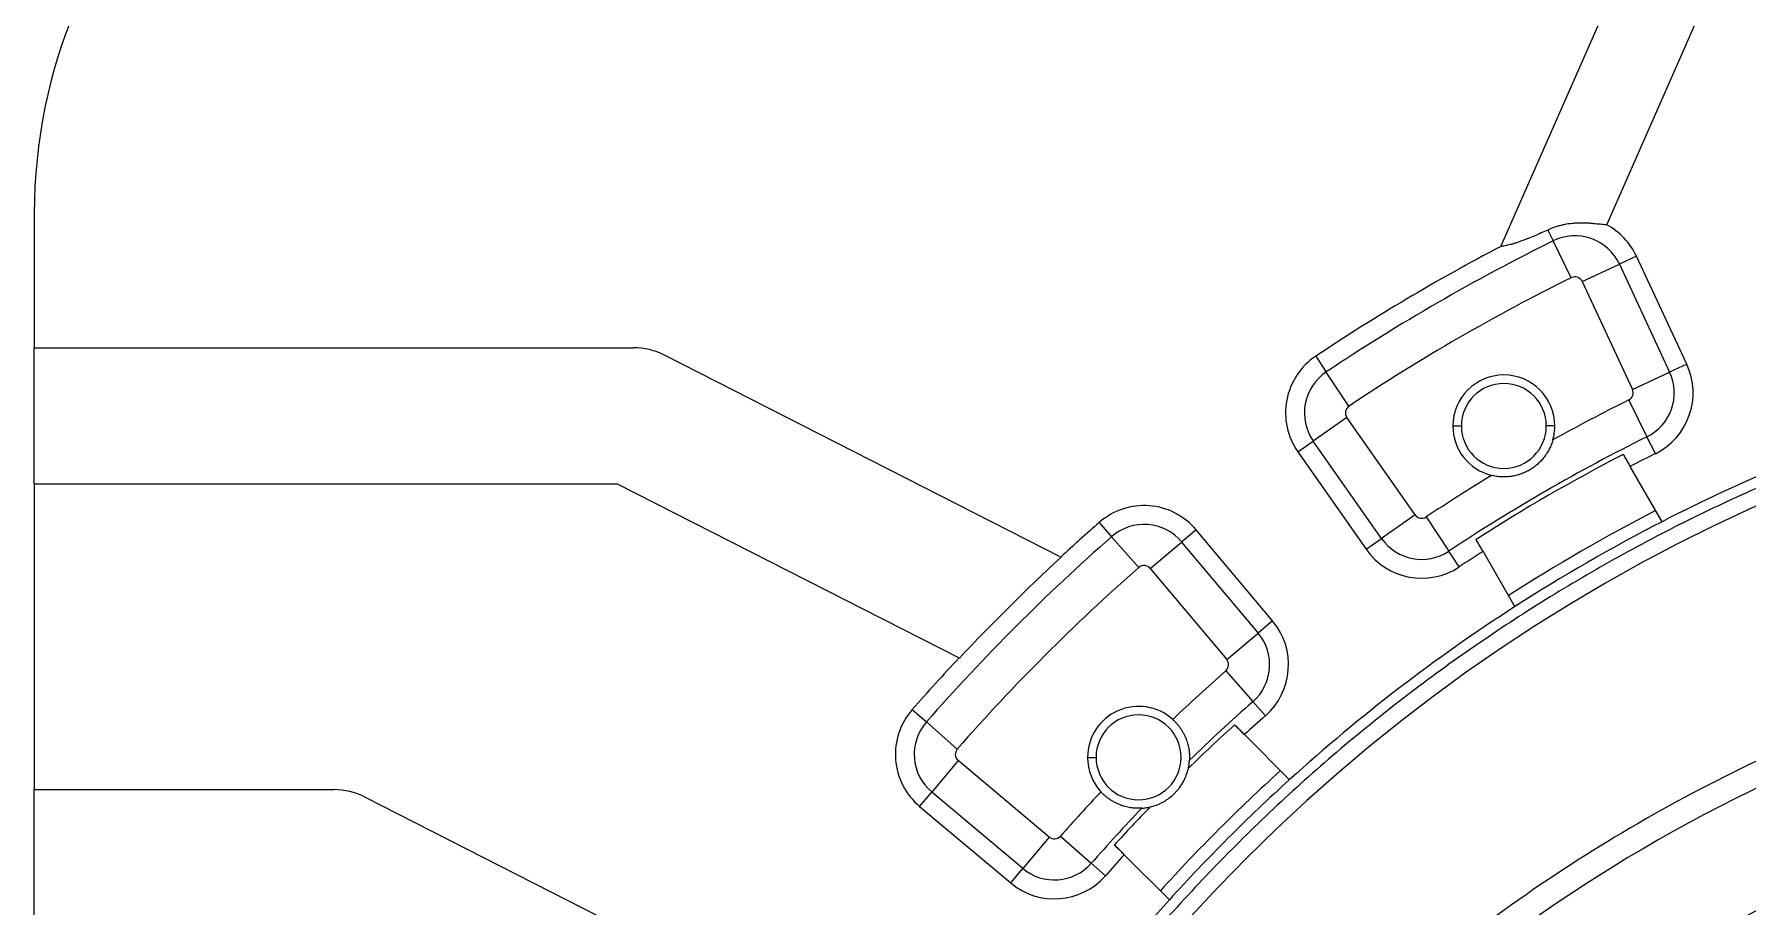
# Model space of a CAD drawing. Header units: millimetres. Extents: x 2746 to 4231, y 4731 to 5781.
# Drawn here: x 3102.5 to 3304.2, y 5431 to 5533.7 of the extents above; entities that cross this region are included whole.
import ezdxf

# ---------------------------------------------------------------- set-up
doc = ezdxf.new("R2010")
doc.units = ezdxf.units.MM
doc.layers.add('core', color=7, linetype='Continuous', lineweight=20)

msp = doc.modelspace()

# ---------------------------------------------------------------- linework, layer by layer
at = {"layer": 'core'}
for p, q in [((3275.16, 5508.72), (3304.16, 5574.59)), ((3287.63, 5511.25), (3315.51, 5574.59)), ((3102.52, 5512.59), (3102.52, 5496.79)), ((3280.69, 5510.65), (3281.32, 5509.36)), ((3283.46, 5505.04), (3281.32, 5509.36)), ((3291.13, 5507.57), (3289.12, 5506.63)), ((3297.05, 5494.87), (3291.13, 5507.57)), ((3284.74, 5504.59), (3289.12, 5506.63)), ((3289.12, 5506.63), (3295.04, 5493.94)), ((3284.74, 5504.59), (3290.66, 5491.89)), ((3102.52, 5480.79), (3102.52, 5496.79)), ((3102.52, 5496.79), (3173.07, 5496.79)), ((3223.36, 5472.15), (3176.7, 5495.92)), ((3253.38, 5495.79), (3254.61, 5493.94)), ((3297.05, 5494.87), (3295.04, 5493.94)), ((3257.29, 5489.93), (3254.61, 5493.94)), ((3290.66, 5491.89), (3295.04, 5493.94)), ((3290.22, 5490.64), (3292.37, 5486.32)), ((3257.04, 5488.59), (3253.09, 5485.82)), ((3265.07, 5477.12), (3257.04, 5488.59)), ((3269.52, 5487.59), (3270.52, 5487.59)), ((3281.52, 5487.59), (3280.52, 5487.59)), ((3251.27, 5484.55), (3253.09, 5485.82)), ((3261.12, 5474.35), (3253.09, 5485.82)), ((3293.36, 5484.33), (3292.37, 5486.32)), ((3251.27, 5484.55), (3259.3, 5473.08)), ((3294.14, 5476.32), (3290.39, 5482.82)), ((3102.52, 5480.79), (3171.15, 5480.79)), ((3102.52, 5480.79), (3102.52, 5444.79)), ((3171.15, 5480.79), (3211.4, 5460.29)), ((3265.07, 5477.12), (3261.12, 5474.35)), ((3266.38, 5476.88), (3269.05, 5472.85)), ((3227.89, 5476.23), (3229.35, 5474.56)), ((3232.54, 5470.93), (3229.35, 5474.56)), ((3239.3, 5475.36), (3237.59, 5473.93)), ((3248.3, 5464.64), (3239.3, 5475.36)), ((3233.89, 5470.83), (3237.59, 5473.93)), ((3237.59, 5473.93), (3246.6, 5463.21)), ((3259.3, 5473.08), (3261.12, 5474.35)), ((3270.28, 5471), (3269.05, 5472.85)), ((3273.07, 5472.82), (3276.82, 5466.32)), ((3223.39, 5472.14), (3223.36, 5472.15)), ((3233.89, 5470.83), (3242.9, 5460.1)), ((3248.3, 5464.64), (3246.6, 5463.21)), ((3242.9, 5460.1), (3246.6, 5463.21)), ((3211.42, 5460.28), (3211.4, 5460.29)), ((3242.8, 5458.78), (3245.99, 5455.16)), ((3247.46, 5453.49), (3245.99, 5455.16)), ((3205.88, 5454.22), (3207.55, 5452.75)), ((3211.17, 5449.56), (3207.55, 5452.75)), ((3250.29, 5445.96), (3244.98, 5451.27)), ((3226.52, 5448.59), (3227.52, 5448.59)), ((3211.28, 5448.21), (3208.17, 5444.51)), ((3222, 5439.21), (3211.28, 5448.21)), ((3102.52, 5428.79), (3102.52, 5444.79)), ((3102.52, 5444.79), (3137.79, 5444.79)), ((3206.74, 5442.81), (3208.17, 5444.51)), ((3218.9, 5435.51), (3208.17, 5444.51)), ((3182.58, 5422.96), (3141.42, 5443.92)), ((3206.74, 5442.81), (3217.47, 5433.81)), ((3222, 5439.21), (3218.9, 5435.51)), ((3223.32, 5439.31), (3226.95, 5436.12)), ((3230.84, 5437.13), (3236.15, 5431.82)), ((3217.47, 5433.81), (3218.9, 5435.51)), ((3228.61, 5434.65), (3226.95, 5436.12))]:
    msp.add_line(p, q, dxfattribs=at)
for centre, radius, start, end in [((3164.52, 5512.59), 62, 90, 180), ((3283.88, 5504.19), 8, 25, 62.0801), ((3387.52, 5294.59), 239.6, 116.3098, 123.6902), ((3283.88, 5504.19), 5.78, 25, 116.3098), ((3387.52, 5294.59), 241.82, 117.6872, 123.6902), ((3387.52, 5294.59), 234.77, 116.3098, 123.6902), ((3283.88, 5504.19), 0.948, 25, 116.3098), ((3173.07, 5488.79), 8, 63.0121, 90), ((3387.52, 5294.59), 201.12, 0, 180), ((3257.82, 5489.14), 8, 123.6902, 215), ((3289.8, 5491.49), 8, 296.3932, 25), ((3257.82, 5489.14), 5.78, 123.6902, 215), ((3275.52, 5487.59), 6, 0, 180), ((3289.8, 5491.49), 5.78, 296.3932, 25), ((3275.52, 5487.59), 5, 0, 180), ((3387.52, 5294.59), 218.87, 116.3932, 119.0352), ((3289.8, 5491.49), 0.948, 296.3932, 25), ((3257.82, 5489.14), 0.948, 123.6902, 215), ((3387.52, 5294.59), 204.32, 107.8054, 117.1946), ((3275.52, 5487.59), 6, 180, 256.0931), ((3275.52, 5487.59), 5, 180, 0), ((3275.52, 5487.59), 6, 344.1611, 0), ((3387.52, 5294.59), 214.04, 116.3932, 123.6068), ((3387.52, 5294.59), 213.45, 117.3147, 122.6853), ((3387.52, 5294.59), 211.82, 116.3932, 117.294), ((3387.52, 5294.59), 218.87, 121.2189, 123.6068), ((3233.17, 5470.22), 8, 40, 131.3098), ((3265.85, 5477.67), 0.948, 215, 303.6068), ((3387.52, 5294.59), 205.82, 117.2151, 122.7849), ((3387.52, 5294.59), 239.6, 131.3098, 138.6902), ((3387.52, 5294.59), 241.82, 131.3098, 132.7524), ((3233.17, 5470.22), 5.78, 40, 131.3098), ((3387.52, 5294.59), 204.32, 117.1946, 122.8054), ((3265.85, 5477.67), 8, 215, 303.6068), ((3265.85, 5477.67), 5.78, 215, 303.6068), ((3387.52, 5294.59), 211.82, 122.706, 123.6068), ((3387.52, 5294.59), 234.77, 131.3098, 138.6902), ((3387.52, 5294.59), 241.79, 132.7501, 136.7435), ((3233.17, 5470.22), 0.948, 40, 131.3098), ((3242.17, 5459.49), 8, 311.3932, 40), ((3387.52, 5294.59), 204.32, 122.8054, 132.1946), ((3242.17, 5459.49), 5.78, 311.3932, 40), ((3387.52, 5294.59), 241.82, 136.7453, 138.6902), ((3387.52, 5294.59), 218.87, 131.3932, 133.6164), ((3242.17, 5459.49), 0.948, 311.3932, 40), ((3232.52, 5448.59), 6, 47.9598, 180), ((3387.52, 5294.59), 214.04, 131.3932, 134.1212), ((3211.89, 5448.94), 8, 138.6902, 230), ((3211.89, 5448.94), 5.78, 138.6902, 230), ((3232.52, 5448.59), 5, 0, 180), ((3387.52, 5294.59), 213.45, 132.3147, 134.3252), ((3387.52, 5294.59), 211.82, 131.3932, 132.294), ((3211.89, 5448.94), 0.948, 138.6902, 230), ((3232.52, 5448.59), 6, 180, 222.411), ((3232.52, 5448.59), 5, 180, 0), ((3387.52, 5294.59), 205.82, 132.2151, 137.7849), ((3137.79, 5436.79), 8, 63.0121, 90), ((3387.52, 5294.59), 218.87, 136.7545, 138.6068), ((3387.52, 5294.59), 204.32, 132.1946, 137.8054), ((3387.52, 5294.59), 214.04, 136.2496, 138.6068), ((3387.52, 5294.59), 213.45, 136.0457, 137.6853), ((3222.61, 5439.94), 0.948, 230, 318.6068), ((3387.52, 5294.59), 211.82, 137.706, 138.6068), ((3222.61, 5439.94), 8, 230, 318.6068), ((3222.61, 5439.94), 5.78, 230, 318.6068), ((3387.52, 5294.59), 204.32, 137.8054, 147.1946)]:
    msp.add_arc(centre, radius, start, end, dxfattribs=at)
for points, knots in [([(3287.63, 5511.25), (3287.54, 5511.26), (3287.45, 5511.26), (3287.25, 5511.28), (3287.14, 5511.29), (3286.92, 5511.31), (3286.81, 5511.33), (3286.57, 5511.35), (3286.44, 5511.36), (3286.28, 5511.38), (3286.25, 5511.38), (3286.18, 5511.39), (3286.08, 5511.4), (3285.98, 5511.41), (3285.77, 5511.43), (3285.63, 5511.44), (3285.2, 5511.47), (3284.89, 5511.48), (3284.53, 5511.47), (3284.49, 5511.47), (3284.41, 5511.47), (3284.29, 5511.47), (3284.17, 5511.46), (3283.93, 5511.45), (3283.77, 5511.44), (3283.27, 5511.39), (3282.94, 5511.34), (3282.57, 5511.27), (3282.53, 5511.26), (3282.45, 5511.24), (3282.32, 5511.21), (3282.2, 5511.18), (3281.95, 5511.12), (3281.79, 5511.07), (3281.31, 5510.92), (3280.99, 5510.79), (3280.69, 5510.65)], [0, 0, 0, 0, 0.0625, 0.0625, 0.125, 0.125, 0.1875, 0.1875, 0.25, 0.25, 0.265625, 0.265625, 0.28125, 0.3125, 0.3125, 0.375, 0.375, 0.5, 0.5, 0.515625, 0.515625, 0.53125, 0.5625, 0.5625, 0.625, 0.625, 0.75, 0.75, 0.765625, 0.765625, 0.78125, 0.8125, 0.8125, 0.875, 0.875, 1, 1, 1, 1]), ([(3280.69, 5510.65), (3280.43, 5510.53), (3280.17, 5510.42), (3279.67, 5510.19), (3279.41, 5510.08), (3278.91, 5509.87), (3278.66, 5509.77), (3278.29, 5509.62), (3278.16, 5509.57), (3277.98, 5509.5), (3277.92, 5509.48), (3277.79, 5509.43), (3277.73, 5509.41), (3277.43, 5509.3), (3277.19, 5509.21), (3276.84, 5509.1), (3276.73, 5509.06), (3276.56, 5509.01), (3276.51, 5509), (3276.39, 5508.96), (3276.34, 5508.95), (3276.18, 5508.9), (3276.07, 5508.88), (3275.87, 5508.83), (3275.77, 5508.81), (3275.58, 5508.77), (3275.49, 5508.75), (3275.32, 5508.73), (3275.24, 5508.72), (3275.16, 5508.72)], [0, 0, 0, 0, 0.125, 0.125, 0.25, 0.25, 0.375, 0.375, 0.4375, 0.4375, 0.46875, 0.46875, 0.5, 0.5, 0.625, 0.625, 0.6875, 0.6875, 0.71875, 0.71875, 0.75, 0.75, 0.8125, 0.8125, 0.875, 0.875, 0.9375, 0.9375, 1, 1, 1, 1]), ([(3281.29, 5485.95), (3281.24, 5485.76), (3281.18, 5485.58), (3281.04, 5485.22), (3280.96, 5485.05), (3280.78, 5484.71), (3280.69, 5484.54), (3280.56, 5484.34), (3280.54, 5484.3), (3280.48, 5484.22), (3280.46, 5484.18), (3280.37, 5484.06), (3280.31, 5483.98), (3280.14, 5483.76), (3280.01, 5483.61), (3279.75, 5483.33), (3279.61, 5483.2), (3279.4, 5483.01), (3279.32, 5482.95), (3279.21, 5482.86), (3279.17, 5482.83), (3279.09, 5482.77), (3279.06, 5482.74), (3278.86, 5482.6), (3278.7, 5482.5), (3278.37, 5482.3), (3278.2, 5482.22), (3277.85, 5482.06), (3277.67, 5481.98), (3277.44, 5481.91), (3277.4, 5481.89), (3277.3, 5481.86), (3277.26, 5481.85), (3277.12, 5481.81), (3277.03, 5481.78), (3276.75, 5481.71), (3276.56, 5481.68), (3276.18, 5481.62), (3275.99, 5481.6), (3275.7, 5481.59), (3275.61, 5481.59), (3275.46, 5481.59), (3275.41, 5481.59), (3275.32, 5481.59), (3275.27, 5481.59), (3275.03, 5481.61), (3274.84, 5481.62), (3274.45, 5481.68), (3274.26, 5481.72), (3274.08, 5481.76)], [0, 0, 0, 0, 0.0625, 0.0625, 0.125, 0.125, 0.1875, 0.1875, 0.203125, 0.203125, 0.21875, 0.21875, 0.25, 0.25, 0.3125, 0.3125, 0.375, 0.375, 0.40625, 0.40625, 0.421875, 0.421875, 0.4375, 0.4375, 0.5, 0.5, 0.5625, 0.5625, 0.625, 0.625, 0.640625, 0.640625, 0.65625, 0.65625, 0.6875, 0.6875, 0.75, 0.75, 0.8125, 0.8125, 0.84375, 0.84375, 0.859375, 0.859375, 0.875, 0.875, 0.9375, 0.9375, 1, 1, 1, 1]), ([(3402.45, 5465.47), (3391.38, 5466.48), (3374.66, 5466.49), (3358.13, 5464.29), (3347.19, 5462.34), (3341.76, 5461.12), (3331.03, 5458.2), (3325.73, 5456.5), (3315.31, 5452.64), (3310.2, 5450.48), (3295.14, 5443.34), (3285.49, 5437.67), (3267.36, 5424.78), (3258.88, 5417.55), (3247.17, 5405.68), (3243.44, 5401.54), (3236.34, 5392.98), (3232.98, 5388.55), (3223.5, 5374.85), (3217.96, 5365.19), (3212.12, 5352.61), (3211.01, 5350.07), (3208.89, 5344.94), (3205.89, 5337.2), (3203.38, 5329.31), (3201.95, 5324.03)], [0, 0, 0, 0, 0.125, 0.1875, 0.1875, 0.25, 0.25, 0.3125, 0.3125, 0.375, 0.375, 0.5, 0.5, 0.625, 0.625, 0.6875, 0.6875, 0.75, 0.75, 0.875, 0.875, 0.90625, 0.90625, 0.9375, 1, 1, 1, 1]), ([(3401.31, 5462.7), (3379.89, 5464.56), (3335.9, 5460.58), (3275.78, 5432.04), (3229.22, 5384.69), (3210.62, 5344.68), (3204.94, 5324.15)], [0, 0, 0, 0, 0.247, 0.5, 0.753, 1, 1, 1, 1]), ([(3236.54, 5453.04), (3236.63, 5452.96), (3236.82, 5452.78), (3237.07, 5452.5), (3237.23, 5452.31), (3237.34, 5452.16), (3237.38, 5452.11), (3237.43, 5452.04), (3237.45, 5452.01), (3237.48, 5451.96), (3237.57, 5451.83), (3237.65, 5451.71), (3237.77, 5451.5), (3237.82, 5451.4), (3237.92, 5451.19), (3237.97, 5451.09), (3238.03, 5450.96), (3238.04, 5450.94), (3238.06, 5450.88), (3238.07, 5450.86), (3238.1, 5450.78), (3238.12, 5450.73), (3238.18, 5450.58), (3238.21, 5450.48), (3238.27, 5450.28), (3238.3, 5450.19), (3238.38, 5449.9), (3238.41, 5449.71), (3238.45, 5449.51), (3238.45, 5449.49), (3238.46, 5449.44), (3238.47, 5449.38), (3238.47, 5449.31), (3238.49, 5449.19), (3238.5, 5449.11), (3238.51, 5448.95), (3238.51, 5448.87), (3238.52, 5448.72), (3238.52, 5448.65), (3238.52, 5448.59)], [0, 0, 0, 0, 0.0625, 0.125, 0.1875, 0.1875, 0.21875, 0.21875, 0.234375, 0.234375, 0.25, 0.3125, 0.3125, 0.375, 0.375, 0.4375, 0.4375, 0.453125, 0.453125, 0.46875, 0.46875, 0.5, 0.5, 0.5625, 0.5625, 0.625, 0.625, 0.75, 0.75, 0.765625, 0.765625, 0.78125, 0.8125, 0.8125, 0.875, 0.875, 0.9375, 0.9375, 1, 1, 1, 1]), ([(3217.52, 5321.37), (3220.24, 5331.04), (3225.56, 5345.25), (3232.61, 5358.68), (3237.68, 5367.42), (3240.4, 5371.68), (3254.89, 5392.37), (3269.31, 5406.91), (3302.25, 5430.25), (3320.76, 5439.05), (3359.66, 5449.74), (3380.05, 5451.63), (3400.14, 5449.89)], [0, 0, 0, 0, 0.125, 0.1875, 0.1875, 0.25, 0.25, 0.5, 0.5, 0.75, 0.75, 1, 1, 1, 1]), ([(3220.2, 5320.33), (3222.76, 5329.53), (3227.78, 5343.17), (3236.89, 5360.82), (3247.64, 5377.82), (3260.48, 5393.35), (3275.39, 5407.19), (3291.44, 5419.63), (3308.71, 5429.71), (3327.3, 5437.51), (3346.68, 5443.64), (3370.77, 5447.88), (3390.71, 5447.86), (3400.25, 5447.01)], [0, 0, 0, 0, 0.120502, 0.183752, 0.247001, 0.3735, 0.43675, 0.5, 0.626499, 0.689749, 0.752998, 0.879497, 1, 1, 1, 1]), ([(3233.86, 5442.74), (3234.12, 5442.8), (3234.39, 5442.88), (3234.77, 5443.03), (3234.9, 5443.08), (3235.15, 5443.2), (3235.28, 5443.26), (3235.44, 5443.35), (3235.47, 5443.36), (3235.53, 5443.4), (3235.62, 5443.45), (3235.71, 5443.51), (3235.89, 5443.63), (3236.01, 5443.71), (3236.35, 5443.96), (3236.57, 5444.15), (3236.8, 5444.38), (3236.82, 5444.41), (3236.87, 5444.46), (3236.9, 5444.49), (3236.97, 5444.57), (3237.02, 5444.62), (3237.16, 5444.79), (3237.25, 5444.9), (3237.51, 5445.24), (3237.66, 5445.48), (3237.83, 5445.79), (3237.86, 5445.86), (3237.92, 5445.98), (3237.95, 5446.05), (3238.04, 5446.24), (3238.09, 5446.37), (3238.24, 5446.76), (3238.32, 5447.02), (3238.38, 5447.29)], [0, 0, 0, 0, 0.125, 0.125, 0.1875, 0.1875, 0.25, 0.25, 0.265625, 0.265625, 0.28125, 0.3125, 0.3125, 0.375, 0.375, 0.5, 0.5, 0.515625, 0.515625, 0.53125, 0.53125, 0.5625, 0.5625, 0.625, 0.625, 0.75, 0.75, 0.78125, 0.78125, 0.8125, 0.8125, 0.875, 0.875, 1, 1, 1, 1]), ([(3232.9, 5442.6), (3232.85, 5442.6), (3232.79, 5442.59), (3232.66, 5442.59), (3232.59, 5442.59), (3232.44, 5442.59), (3232.36, 5442.59), (3232.19, 5442.6), (3232.1, 5442.6), (3231.96, 5442.61), (3231.92, 5442.62), (3231.82, 5442.63), (3231.77, 5442.64), (3231.62, 5442.66), (3231.52, 5442.67), (3231.32, 5442.71), (3231.21, 5442.73), (3230.99, 5442.78), (3230.88, 5442.81), (3230.72, 5442.87), (3230.66, 5442.88), (3230.57, 5442.91), (3230.55, 5442.92), (3230.49, 5442.94), (3230.35, 5442.99), (3230.2, 5443.05), (3229.97, 5443.15), (3229.85, 5443.21), (3229.62, 5443.33), (3229.51, 5443.4), (3229.36, 5443.49), (3229.33, 5443.5), (3229.27, 5443.54), (3229.19, 5443.6), (3229.1, 5443.66), (3228.93, 5443.78), (3228.82, 5443.86), (3228.6, 5444.04), (3228.5, 5444.13), (3228.34, 5444.28), (3228.29, 5444.33), (3228.19, 5444.44), (3228.14, 5444.49), (3228.09, 5444.54)], [0, 0, 0, 0, 0.0625, 0.0625, 0.125, 0.125, 0.1875, 0.1875, 0.25, 0.25, 0.28125, 0.28125, 0.3125, 0.3125, 0.375, 0.375, 0.4375, 0.4375, 0.5, 0.5, 0.53125, 0.53125, 0.546875, 0.546875, 0.5625, 0.625, 0.625, 0.6875, 0.6875, 0.75, 0.75, 0.765625, 0.765625, 0.78125, 0.8125, 0.8125, 0.875, 0.875, 0.9375, 0.9375, 0.96875, 0.96875, 1, 1, 1, 1])]:
    msp.add_open_spline(points, degree=3, knots=knots, dxfattribs=at)
for points in [[(3590.6, 5294.59), (3590.6, 5297.91), (3590.43, 5304.56), (3589.7, 5314.5), (3588.48, 5324.4), (3586.77, 5334.22), (3584.59, 5343.95), (3581.93, 5353.56), (3578.8, 5363.03), (3575.21, 5372.33), (3571.17, 5381.45), (3566.69, 5390.36), (3561.77, 5399.03), (3556.44, 5407.46), (3550.7, 5415.61), (3544.56, 5423.47), (3538.05, 5431.02), (3531.17, 5438.24), (3523.95, 5445.12), (3516.4, 5451.63), (3508.54, 5457.77), (3500.39, 5463.51), (3491.96, 5468.85), (3483.29, 5473.76), (3474.38, 5478.24), (3465.26, 5482.28), (3455.96, 5485.87), (3446.49, 5489), (3436.88, 5491.66), (3427.15, 5493.85), (3417.33, 5495.55), (3407.43, 5496.77), (3397.49, 5497.5), (3387.52, 5497.75), (3377.55, 5497.5), (3367.6, 5496.77), (3357.71, 5495.55), (3347.88, 5493.85), (3338.15, 5491.66), (3328.54, 5489), (3319.08, 5485.87), (3309.77, 5482.28), (3300.66, 5478.24), (3291.75, 5473.76), (3283.07, 5468.85), (3274.65, 5463.51), (3266.5, 5457.77), (3258.63, 5451.63), (3251.08, 5445.12), (3243.86, 5438.24), (3236.99, 5431.02), (3230.47, 5423.47), (3224.34, 5415.61), (3218.6, 5407.46), (3213.26, 5399.03), (3208.35, 5390.36), (3203.86, 5381.45), (3199.82, 5372.33), (3196.23, 5363.03), (3193.11, 5353.56), (3190.45, 5343.95), (3188.26, 5334.22), (3186.56, 5324.4), (3185.34, 5314.5), (3184.6, 5304.56), (3184.44, 5297.91), (3184.44, 5294.59)], [(3289.57, 5484.24), (3289.66, 5484.08), (3289.84, 5483.77), (3290.12, 5483.29), (3290.3, 5482.98), (3290.39, 5482.82)], [(3273.07, 5472.82), (3272.98, 5472.98), (3272.8, 5473.29), (3272.52, 5473.77), (3272.34, 5474.08), (3272.25, 5474.24)], [(3243.82, 5452.43), (3243.95, 5452.3), (3244.21, 5452.04), (3244.59, 5451.66), (3244.85, 5451.4), (3244.98, 5451.27)], [(3238.52, 5448.59), (3238.52, 5448.52), (3238.52, 5448.39), (3238.51, 5448.29), (3238.51, 5448.24)], [(3238.38, 5447.29), (3238.41, 5447.44), (3238.47, 5447.75), (3238.5, 5448.07), (3238.51, 5448.24)], [(3232.9, 5442.6), (3233.07, 5442.61), (3233.39, 5442.65), (3233.7, 5442.7), (3233.86, 5442.74)], [(3230.84, 5437.13), (3230.71, 5437.26), (3230.45, 5437.51), (3230.07, 5437.9), (3229.81, 5438.15), (3229.68, 5438.28)]]:
    msp.add_open_spline(points, degree=3, dxfattribs=at)

doc.saveas('drawing.dxf')
